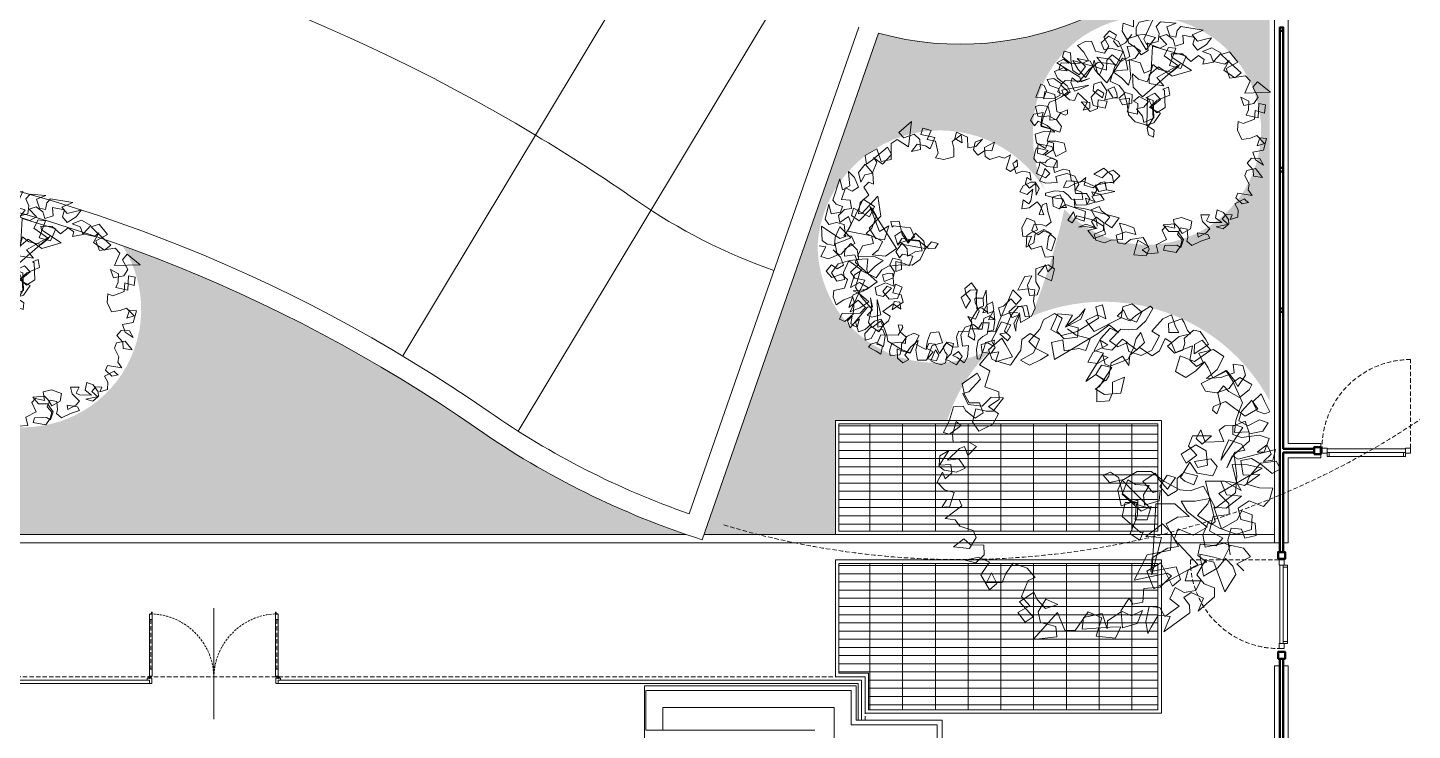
# Model space of a CAD drawing. Header units: millimetres. Extents: x 8265 to 78888, y 1905 to 34251.
# Drawn here: x 37518 to 39532, y 20622 to 21645 of the extents above; entities that cross this region are included whole.
import ezdxf

# ---------------------------------------------------------------- set-up
doc = ezdxf.new("R2010")
doc.units = ezdxf.units.MM
doc.linetypes.add('HIDDEN', pattern=[9.524999999999999, 6.35, -3.175])
for name, color, linetype, lineweight in [('420_MURATURE_001-AM_0', 4, 'Continuous', 0), ('430_TAVOLATI_001-AM_0', 3, 'Continuous', 0), ('437_RIVESTIMENTI_001-AM_0', 13, 'Continuous', 0), ('440_ALTRI_ELEMENTI_001-AM_0', 31, 'Continuous', 50), ('441_SERRAMENTI_001-AM_0', 1, 'Continuous', 0), ('443_GRIGLIE_AERAZIONE_001-AM_0', 6, 'Continuous', 0), ('448_RAMPE_SCALE_ASCENS_001-AM_0', 216, 'Continuous', 0), ('454_PROIEZIONI_001-AM_0', 61, 'HIDDEN', 0), ('475_VERDE_001-AM_0', 96, 'Continuous', 0), ('478_PIANTUMAZIONI_001-AM_0', 92, 'Continuous', 0)]:
    doc.layers.add(name, color=color, linetype=linetype, lineweight=lineweight)
doc.styles.get("Standard").update_dxf_attribs({"font": 'isocp.shx'})

# ---------------------------------------------------------------- blocks, each defined once
blk = doc.blocks.new('LCSHDP12')
at = {"color": 0}
blk.add_lwpolyline([(0.2050722057878352, -0.4468747459223332), (0.1975145578521072, -0.4191817944680752), (0.2428604659014427, -0.421699333624922), (0.237822028494966, -0.3889713008956929), (0.2050722057878352, -0.3587608073233106), (0.1949953391488689, -0.3864537587775684), (0.2101106431943119, -0.3461731026552438), (0.2353028138787212, -0.3209976903578326), (0.2604949845631305, -0.3386204792621482), (0.2554565512436474, -0.3663134307164061), (0.2882063739507781, -0.3763835932663484), (0.3033216779962211, -0.3436555605371194), (0.2730910699053352, -0.313445066964737), (0.283167940631295, -0.2807170342355079), (0.320956196657909, -0.2781994921173835), (0.3486675860455566, -0.313445066964737), (0.3738597567299659, -0.3058924435716414), (0.3990519274143752, -0.2807170342355079), (0.3663021047072444, -0.2605767032130679), (0.3385907153195968, -0.23288375175881), (0.3562252380682781, -0.2177785049726188), (0.4040903607338584, -0.2001557190295809), (0.446917054166949, -0.2177785049726188), (0.446917054166949, -0.24295391727003), (0.4192056647793014, -0.24295391727003), (0.4040903607338584, -0.2026732581864276), (0.3889750607754089, -0.1749803067321697), (0.3587444526845229, -0.1649101441822274), (0.34362914863908, -0.2051908003045521), (0.3864558420721706, -0.2278486704838388), (0.3310330632968753, -0.23288375175881), (0.3008024592929828, -0.2026732581864276), (0.2781295032248183, -0.1875680143615142), (0.2730910699053352, -0.2303662126019633), (0.3083601113157043, -0.2555416219380968), (0.252937332540409, -0.2630942453311924), (0.2227067285365165, -0.24295391727003), (0.2101106431943119, -0.3084099856897659), (0.2630142032663688, -0.3084099856897659), (0.2882063739507781, -0.2933047389035747), (0.3083601113157043, -0.3184801482397082), (0.2856871552475398, -0.3537257260483394), (0.2403412471982043, -0.3436555605371194), (0.2075914244910735, -0.3058924435716414), (0.1874376871261474, -0.2731644108424124), (0.1546878644190166, -0.2958222810216991), (0.1420917790768119, -0.3310678558690526), (0.1975145578521072, -0.3486906418120905), (0.2075914244910735, -0.3637958885982817), (0.1698031684644596, -0.3889713008956929), (0.1496494310995334, -0.3688309728345306), (0.1194188230086475, -0.3411380184189949), (0.09674587102747648, -0.4015590055637596), (0.1446109936930568, -0.4015590055637596), (0.1773608204871811, -0.3889713008956929), (0.1849184684229091, -0.4191817944680752), (0.1798800351034259, -0.4443572038042087), (0.1269764750313689, -0.4720501552584666), (0.1420917790768119, -0.3814186775025973), (0.1244572604151241, -0.3637958885982817), (0.08163056698203348, -0.3889713008956929), (0.08666900030151665, -0.421699333624922), (0.1068227376664428, -0.4468747459223332), (0.09422665232423814, -0.4695326161016199), (0.03124622561321486, -0.4821203207696866), (0.06399604832034567, -0.4569449084722754), (0.04132309225218118, -0.4242168757430464), (0.01613092156777187, -0.4267344178611708), (0.01865013618401671, -0.4544273693154288), (0.00857326954505038, -0.474567697376591), (-0.08463776525685889, -0.4846378628878111), (-0.04684950923024491, -0.4544273693154288), (-0.07456089453089906, -0.4342870382929886), (-0.1098299359412682, -0.4544273693154288), (-0.127464454602956, -0.464497531865371), (-0.1148683692607514, -0.431769499136142), (-0.08463776525685889, -0.3990414634456352), (-0.05944559457244956, -0.4166642523499508), (-0.05944559457244956, -0.4468747459223332), (-0.009061249116637441, -0.4418396616860842), (-0.0216573344588421, -0.4091116289568552), (0.00857326954505038, -0.3889713008956929), (0.02368857359049337, -0.4141467102318264), (0.05643839629762417, -0.4267344178611708), (0.08163056698203348, -0.4091116289568552), (0.04384231095541952, -0.3864537587775684), (0.0665152629365905, -0.3637958885982817), (0.1017843043469596, -0.3663134307164061), (0.1244572604151241, -0.3713485119913773), (0.111861170985926, -0.3411380184189949), (0.1345341270540905, -0.3159626090828614), (0.1723223830807044, -0.3436555605371194), (0.2000337724683521, -0.3335853950258993), (0.1773608204871811, -0.2958222810216991), (0.2075914244910735, -0.2656117874493168), (0.2504181179241642, -0.2832345733923546), (0.2655334178826137, -0.2555416219380968), (0.2554565512436474, -0.2152609658157721), (0.4015711461176136, -0.2152609658157721), (0.3688213234104827, -0.1850504722433897), (0.3310330632968753, -0.162392602064103), (0.3159177633384258, -0.2127434236976476), (0.3159177633384258, -0.2404363751519056), (0.2882063739507781, -0.1926030956364853), (0.2403412471982043, -0.1649101441822274), (0.2050722057878352, -0.2807170342355079), (0.1924761204456306, -0.2832345733923546), (0.1698031684644596, -0.2404363751519056), (0.2126298578105567, -0.2253311283657144), (0.2252259431527614, -0.2152609658157721), (0.1849184684229091, -0.2001557190295809), (0.1496494310995334, -0.1800153909684186), (0.1496494310995334, -0.2152609658157721), (0.1773608204871811, -0.2832345733923546), (0.1294956937346073, -0.2832345733923546), (0.1017843043469596, -0.2454714593881545), (0.07659213366255033, -0.2656117874493168), (0.0992650856437213, -0.3637958885982817), (-0.04684950923024491, -0.361278349441435), (-0.03929185720752341, -0.3058924435716414), (0.00857326954505038, -0.3058924435716414), (0.003534836225567215, -0.3814186775025973), (0.0337654402294597, -0.3763835932663484), (0.04132309225218118, -0.3386204792621482), (-0.02921498648156359, -0.313445066964737), (-0.006542034500392607, -0.2807170342355079), (0.04636152557166435, -0.2781994921173835), (0.07659213366255033, -0.2907871967854502), (0.07659213366255033, -0.24295391727003), (0.07911134827879515, -0.2152609658157721), (0.1168996083924026, -0.2152609658157721), (0.1471302123962951, -0.2303662126019633), (0.1294956937346073, -0.1774978488502942), (0.08163056698203348, -0.1498048973960363), (-0.03173420518480192, -0.323515232475957), (0.04636152557166435, -0.24295391727003), (0.00857326954505038, -0.2177785049726188), (0.06903448163982882, -0.2102258815795232), (0.07911134827879515, -0.2454714593881545), (0.05139996297814101, -0.2882696576286035), (-0.0140996865231141, -0.2656117874493168), (-0.08463776525685889, -0.3109275278078903), (0.00857326954505038, -0.3411380184189949), (0.01613092156777187, -0.3537257260483394), (-0.02921498648156359, -0.3663134307164061), (-0.07204167991465422, -0.3461731026552438), (-0.09471463189582521, -0.3789011353844728), (-0.1224260212834729, -0.3688309728345306), (-0.1224260212834729, -0.3486906418120905), (-0.1627334960133252, -0.3688309728345306), (-0.142579758648399, -0.3965239242887885), (-0.1073107213250234, -0.3990414634456352), (-0.1400605440321542, -0.4242168757430464), (-0.1828872333782513, -0.4141467102318264), (-0.1627334960133252, -0.3713485119913773), (-0.2105986227658989, -0.3738660541095017), (-0.2231947081081036, -0.394006382170664), (-0.2131178414691373, -0.3486906418120905), (-0.2660214015411942, -0.3310678558690526), (-0.2861751389061204, -0.3587608073233106), (-0.2131178414691373, -0.394006382170664), (-0.1854064520814896, -0.4091116289568552), (-0.2156370560853821, -0.4292519570180175), (-0.2609829641347176, -0.3965239242887885), (-0.2206754894048653, -0.3587608073233106), (-0.2458676641762681, -0.323515232475957), (-0.306328872184053, -0.351208183930215), (-0.3315210469554559, -0.3361029371440238), (-0.3239633949327343, -0.2807170342355079), (-0.4247320817573651, -0.313445066964737), (-0.3617516509593483, -0.3411380184189949), (-0.3491555656171437, -0.313445066964737), (-0.3819053883242745, -0.2807170342355079), (-0.3718285216853082, -0.2505065406631256), (-0.3340402615717007, -0.2303662126019633), (-0.3113673095905297, -0.2605767032130679), (-0.3491555656171437, -0.25302408278125), (-0.3567132176398651, -0.2177785049726188), (-0.3541939989366268, -0.1951206377546098), (-0.4045783443924389, -0.1976381769114565), (-0.3919822590502343, -0.2555416219380968), (-0.4196936443508885, -0.2580591640562212), (-0.4247320817573651, -0.2228135892088677), (-0.3844246070275128, -0.2228135892088677), (-0.3919822590502343, -0.1875680143615142), (-0.351674784320382, -0.1573575207891318), (-0.3290018282522175, -0.1598750599459785), (-0.336559480274939, -0.124629485098625), (-0.3642708696625866, -0.09190145236939598), (-0.3970206923697175, -0.1070066991555872), (-0.4196936443508885, -0.124629485098625), (-0.4600011190807408, -0.1019716149193383), (-0.4322897296930931, -0.08434882897630039), (-0.4348089483963314, -0.1195944038236539), (-0.4625203377839791, -0.124629485098625), (-0.4625203377839791, -0.07427866346508036), (-0.4222128630541268, -0.05413833540391804), (-0.4423666004190529, -0.02644538394966013), (-0.4801548564456669, -0.0138576792815934), (-0.4574819044644959, -0.03651554649960242), (-0.4247320817573651, -0.02896292310650683), (-0.4121359964151605, -0.003787513770373365), (-0.4448858191222912, 0.01635281429078896), (-0.4524434670580192, 0.04152822658820016), (-0.4902317271716267, 0.03649314235195128), (-0.4524434670580192, 0.008800190897693367), (-0.4196936443508885, 0.02642297980200899), (-0.4171744297346436, 0.04908084998129576), (-0.4448858191222912, 0.0792913435536781), (-0.4474050337385361, 0.1019492107716871), (-0.4700779898067006, 0.1195719996760028), (-0.4096167777119221, 0.1271246230690983), (-0.4070975590086838, 0.1472649511302607), (-0.4398473817158146, 0.1648877400345763), (-0.4625203377839791, 0.1523000324052318), (-0.4499242524417744, 0.1472649511302607), (-0.4423666004190529, 0.1422298698552895), (-0.4096167777119221, 0.1724403634276719), (-0.4297705150768483, 0.1925806914888342), (-0.4373281670995698, 0.2227911850612165), (-0.4096167777119221, 0.2404139710042544), (-0.4121359964151605, 0.2202736429430921), (-0.3869438216437576, 0.2253087242180632), (-0.3768669550047913, 0.24796659439735), (-0.4070975590086838, 0.2630718411835412), (-0.3919822590502343, 0.2857297113628279), (-0.3617516509593483, 0.2857297113628279), (-0.4096167777119221, 0.2605543020266945), (-0.4020591256892006, 0.2429315131223789), (-0.374347736301553, 0.2202736429430921), (-0.3466363469139053, 0.2177561008249677), (-0.3491555656171437, 0.2504841365154745), (-0.3793861696210362, 0.2630718411835412), (-0.3315210469554559, 0.2756595458516079), (-0.3164057429100128, 0.2731420066947612), (-0.321444176229496, 0.2454490552405033), (-0.2861751389061204, 0.2555192177904456), (-0.3012904388645699, 0.2806946300878568), (-0.3390786989781773, 0.3008349581490191), (-0.3290018282522175, 0.3209752862101815), (-0.3012904388645699, 0.3486682376644394), (-0.2937327868418484, 0.3310454517214015), (-0.336559480274939, 0.3260103674851526), (-0.3491555656171437, 0.3385980751144971), (-0.3164057429100128, 0.3612559452937839), (-0.2861751389061204, 0.3889488967480417), (-0.2609829641347176, 0.376361192079975), (-0.2609829641347176, 0.3612559452937839), (-0.2483868787925129, 0.328527909603277), (-0.2206754894048653, 0.3310454517214015), (-0.2156370560853821, 0.3612559452937839), (-0.2408292267697914, 0.376361192079975), (-0.2408292267697914, 0.4040541435342329), (-0.2307523601308251, 0.4342646371066153), (-0.1778488000587681, 0.4392997183815864), (-0.1778488000587681, 0.4191593903204241), (-0.2257139268113419, 0.4040541435342329), (-0.2433484454730298, 0.4090892248092041), (-0.2458676641762681, 0.3738436499618505), (-0.2131178414691373, 0.3486682376644394), (-0.1778488000587681, 0.3587384031756594), (-0.1476181919678822, 0.3385980751144971), (-0.1929641041042111, 0.3209752862101815), (-0.2105986227658989, 0.3310454517214015), (-0.2332715788340634, 0.3511857797825638), (-0.2609829641347176, 0.3234928283283059), (-0.2584637495184727, 0.2907647926377991), (-0.2131178414691373, 0.2882472534809524), (-0.1828872333782513, 0.3058700394239903), (-0.1980025374236943, 0.3385980751144971), (-0.1602142813970803, 0.3411156142713438), (-0.1501374106711205, 0.3612559452937839), (-0.1778488000587681, 0.3939839780230129), (-0.142579758648399, 0.4267120137135197), (-0.1602142813970803, 0.4569225043246243), (-0.119906806667228, 0.4720277511108155), (-0.09219541727958037, 0.4619575885608732), (-0.1148683692607514, 0.4418172575384331), (-0.06448402789193274, 0.4292295528703664), (-0.06448402789193274, 0.4695102119539687), (-0.06448402789193274, 0.4921680821332555), (-0.1148683692607514, 0.4820979166220355), (-0.119906806667228, 0.4518874230496531), (-0.09975306930230186, 0.4292295528703664), (-0.08211854655362055, 0.4116067669273285), (-0.03425342388804025, 0.4342646371066153), (-0.01661890113935894, 0.4594400464427487), (0.01361170286453354, 0.4619575885608732), (0.02872700690997653, 0.4342646371066153), (-0.006542034500392607, 0.4090892248092041), (-0.04936872384648974, 0.4090892248092041), (-0.03425342388804025, 0.3839138125117929), (0.001015617522328886, 0.3813962733549461), (0.02872700690997653, 0.3813962733549461), (0.00605405084181205, 0.4166418482022997), (-0.001503597093915949, 0.4443347996565576), (0.04384231095541952, 0.4594400464427487), (0.0665152629365905, 0.4770628353470643), (0.104303523050198, 0.4770628353470643), (0.1168996083924026, 0.4544049651677776), (0.08414978568527182, 0.4292295528703664), (0.09170743362099981, 0.399019059297984), (0.1269764750313689, 0.3839138125117929), (0.1420917790768119, 0.4065716826910796), (0.1194188230086475, 0.4292295528703664), (0.1622455164417381, 0.4342646371066153), (0.1874376871261474, 0.4443347996565576), (0.1622455164417381, 0.4241944715953953), (0.111861170985926, 0.4267120137135197), (0.1471302123962951, 0.446852341774682), (0.111861170985926, 0.4720277511108155), (0.07155370034306716, 0.4418172575384331), (0.08918821900475499, 0.4116067669273285), (0.1345341270540905, 0.399019059297984), (0.2075914244910735, 0.4015366014161085), (0.2176682911300399, 0.4342646371066153), (0.237822028494966, 0.4292295528703664), (0.2252259431527614, 0.3889488967480417), (0.2101106431943119, 0.4116067669273285), (0.1723223830807044, 0.4141243060841752), (0.1773608204871811, 0.3738436499618505), (0.2655334178826137, 0.3688085686868794), (0.2856871552475398, 0.3939839780230129), (0.3133985446351875, 0.3889488967480417), (0.3259946299773921, 0.3537033219006883), (0.2982832405897445, 0.3360805329963726), (0.2806487219280567, 0.3587384031756594), (0.283167940631295, 0.3864313546299173), (0.2579757658598922, 0.3788787312368217), (0.283167940631295, 0.3486682376644394), (0.305840892612466, 0.3537033219006883), (0.3562252380682781, 0.3562208610575349), (0.3587444526845229, 0.3461506985075927), (0.3234754112741538, 0.3260103674851526), (0.2882063739507781, 0.3184577470533347), (0.2655334178826137, 0.328527909603277), (0.2478988992209258, 0.3411156142713438), (0.2025529911715904, 0.328527909603277), (0.2151490765137951, 0.3008349581490191), (0.2453796805176875, 0.2983174160308947), (0.237822028494966, 0.3134226628170859), (0.1949953391488689, 0.3008349581490191), (0.1748416017839428, 0.3184577470533347), (0.1798800351034259, 0.3436331563894682), (0.1924761204456306, 0.3209752862101815), (0.1446109936930568, 0.3234928283283059), (0.1168996083924026, 0.3058700394239903), (0.1395725603735736, 0.2882472534809524), (0.1748416017839428, 0.2882472534809524), (0.1647647310579829, 0.3008349581490191), (0.1572070831222549, 0.2756595458516079), (0.1672839497612212, 0.2630718411835412), (0.2227067285365165, 0.2555192177904456), (0.252937332540409, 0.2756595458516079), (0.2730910699053352, 0.295799876874048), (0.2932448072702613, 0.3033525002671436), (0.2882063739507781, 0.2731420066947612), (0.2579757658598922, 0.2655893833016656), (0.2428604659014427, 0.3008349581490191), (0.2353028138787212, 0.2731420066947612), (0.2604949845631305, 0.2454490552405033), (0.2957640259734997, 0.2429315131223789), (0.336071500703352, 0.2681069224585123), (0.3234754112741538, 0.2907647926377991), (0.3688213234104827, 0.3058700394239903), (0.3965327087111369, 0.3033525002671436), (0.3889750607754089, 0.2681069224585123), (0.3889750607754089, 0.24796659439735), (0.3637828860040061, 0.2630718411835412), (0.3763789754332043, 0.2857297113628279), (0.416686446076063, 0.2781770879697323), (0.416686446076063, 0.2655893833016656), (0.4141672314598182, 0.2404139710042544), (0.416686446076063, 0.2278262663361877), (0.3839366233689323, 0.2378964318474077), (0.3411099340228351, 0.2303438084543121), (0.3486675860455566, 0.2026508570000542), (0.3738597567299659, 0.1976157727638053), (0.3889750607754089, 0.2127210195499965), (0.3940134940948921, 0.2253087242180632), (0.4292825355052612, 0.2328613476111588), (0.4443978354637107, 0.2202736429430921), (0.446917054166949, 0.1925806914888342), (0.446917054166949, 0.1749579025845186), (0.3965327087111369, 0.1724403634276719), (0.4116480127565799, 0.1950982336069586), (0.4368401834409892, 0.1950982336069586), (0.4418786208474659, 0.1699228213095474), (0.4443978354637107, 0.1573351166414807), (0.3864558420721706, 0.1523000324052318), (0.3663021047072444, 0.177475444702643), (0.3587444526845229, 0.187545610213863), (0.3234754112741538, 0.1548175745233563), (0.3411099340228351, 0.1246070809509739), (0.3763789754332043, 0.1271246230690983), (0.4066095794370967, 0.1346772464621939), (0.409128798140335, 0.167405279191423), (0.4519554874864322, 0.1548175745233563), (0.4670707915318752, 0.1220895417941272), (0.431801750121506, 0.09943167161484043), (0.3914942753916537, 0.09187904822174484), (0.4292825355052612, 0.07425625931742921), (0.46959000614812, 0.06670363592433363), (0.4796668768740798, 0.0893615061036204), (0.5023398329422443, 0.07173872016058253), (0.4947821809195228, 0.04404576574504687), (0.4595131395091537, 0.02642297980200899), (0.4595131395091537, 0.04656330786317131), (0.4544747061896705, 0.0818088827105248), (0.3713405380267276, 0.0868439669467737), (0.3713405380267276, 0.06166855464936249), (0.3965327087111369, 0.04152822658820016), (0.4343209688247444, 0.03397560319510458), (0.4544747061896705, 0.04404576574504687), (0.4771476581708415, 0.04656330786317131), (0.4973013955357676, 0.01131773301581781), (0.4821860955773182, 0.001247567504597779), (0.446917054166949, -0.003787513770373365), (0.4292825355052612, 0.02642297980200899), (0.4242440980987846, 0.04908084998129576), (0.3990519274143752, 0.03901068447007572), (0.3889750607754089, 0.006282651740846667), (0.3663021047072444, -0.01134013716346895), (0.3612636713877613, 0.003765109622722223), (0.3688213234104827, 0.01131773301581781), (0.4066095794370967, 0.006282651740846667), (0.4343209688247444, -0.05917341667888919), (0.4771476581708415, -0.05917341667888919), (0.4746284435545967, -0.03399800734275572), (0.5073782662617274, -0.02644538394966013), (0.5048590475584891, -0.04910325412894689), (0.5023398329422443, -0.08434882897630039), (0.4872245288968013, -0.08183128685817595), (0.4721092248513584, -0.06420850091513808), (0.4746284435545967, -0.02896292310650683), (0.431801750121506, -0.04155063073585131), (0.4116480127565799, -0.06169095879701363), (0.4267633168020229, -0.08686636813314709), (0.4645515728286368, -0.08938391025127154), (0.4821860955773182, -0.1095242383124339), (0.4569939208059153, -0.1221119459417783), (0.4192056647793014, -0.1095242383124339), (0.4267633168020229, -0.07176112430823366), (0.3889750607754089, -0.06672604007198478), (0.3763789754332043, -0.08686636813314709), (0.3940134940948921, -0.1070066991555872), (0.4418786208474659, -0.1271470272167495), (0.462032358212392, -0.1498048973960363), (0.4292825355052612, -0.1774978488502942), (0.4116480127565799, -0.1674276833390741), (0.446917054166949, -0.162392602064103), (0.446917054166949, -0.1774978488502942), (0.4443978354637107, -0.1926030956364853), (0.4141672314598182, -0.2001557190295809), (0.4393594021442275, -0.2102258815795232), (0.462032358212392, -0.1875680143615142), (0.3537060193650398, -0.1573575207891318), (0.34362914863908, -0.1397347318848162), (0.3133985446351875, -0.162392602064103), (0.3562252380682781, -0.1346996506098451), (0.3839366233689323, -0.1447698131597873), (0.3839366233689323, -0.124629485098625), (0.3587444526845229, -0.09441899152624268), (0.3285138486806304, -0.1170768617055294), (0.3083601113157043, -0.1346996506098451), (0.4116480127565799, -0.08434882897630039), (0.3990519274143752, -0.06924358219010922), (0.3688213234104827, -0.05413833540391804), (0.3486675860455566, -0.05665587752204249), (0.34362914863908, -0.09190145236939598), (0.2957640259734997, -0.06672604007198478), (0.3033216779962211, -0.02896292310650683), (0.2781295032248183, -0.04406816989269801), (0.2856871552475398, -0.06672604007198478), (0.320956196657909, -0.05917341667888919), (0.2730910699053352, -0.03148046522463128), (0.2478988992209258, -0.0516207932857936), (0.2554565512436474, -0.08686636813314709), (0.2176682911300399, -0.09190145236939598), (0.2176682911300399, -0.06169095879701363), (0.268052636585852, -0.05917341667888919), (0.2856871552475398, -0.08938391025127154), (0.268052636585852, -0.1271470272167495), (0.2403412471982043, -0.1195944038236539), (0.2403412471982043, -0.09945407576249157), (0.2856871552475398, -0.1170768617055294), (0.290725588567023, -0.1447698131597873), (0.2655334178826137, -0.162392602064103), (0.230264380559238, -0.1321821084917206), (0.2277451618559997, -0.09441899152624268), (0.1823992538066642, -0.1195944038236539), (0.1874376871261474, -0.1346996506098451), (0.2050722057878352, -0.1573575207891318), (0.2277451618559997, -0.1397347318848162), (0.1975145578521072, -0.1120417804305583), (0.1723223830807044, -0.1170768617055294), (0.1546878644190166, -0.1472873552779118), (0.1244572604151241, -0.1472873552779118), (0.1168996083924026, -0.1120417804305583), (0.1521686457157783, -0.09441899152624268), (0.1698031684644596, -0.1120417804305583), (0.1320149083508521, -0.1296645693348739), (0.1244572604151241, -0.09441899152624268), (0.1244572604151241, -0.07176112430823366), (0.08163056698203348, -0.07427866346508036), (0.09170743362099981, -0.1170768617055294), (0.111861170985926, -0.1221119459417783), (0.09422665232423814, -0.1472873552779118), (0.05139996297814101, -0.1372171927279695), (0.06399604832034567, -0.1095242383124339), (0.09170743362099981, -0.09441899152624268), (0.05895761091386901, -0.07176112430823366), (0.04636152557166435, -0.04910325412894689), (0.01109248824828871, -0.07679620558320481), (0.0337654402294597, -0.1472873552779118), (0.0665152629365905, -0.1498048973960363), (0.03628465893269802, -0.1774978488502942), (0.00605405084181205, -0.1598750599459785), (0.02872700690997653, -0.1271470272167495), (0.03628465893269802, -0.1195944038236539), (0.00605405084181205, -0.1019716149193383), (-0.0216573344588421, -0.1321821084917206), (0.001015617522328886, -0.2001557190295809), (0.00857326954505038, -0.2026732581864276), (-0.01158046781987577, -0.2177785049726188), (-0.02669577186531876, -0.1875680143615142), (0.01865013618401671, -0.1523224365528829), (0.04132309225218118, -0.1145593225486827), (-0.009061249116637441, -0.1044891570374627), (0.00605405084181205, -0.05917341667888919), (0.03124622561321486, -0.04155063073585131), (0.06147682961710733, -0.1548399786710074), (0.02872700690997653, -0.1195944038236539), (0.01361170286453354, -0.07679620558320481), (0.0262077882067382, -0.02896292310650683), (0.01361170286453354, -0.003787513770373365), (-0.009061249116637441, -0.001269971652248922), (-0.004022815797154277, -0.02896292310650683), (0.03628465893269802, -0.04155063073585131), (0.08163056698203348, -0.04155063073585131), (0.1168996083924026, -0.06169095879701363), (0.1345341270540905, -0.1044891570374627), (0.1622455164417381, -0.1498048973960363), (0.1874376871261474, -0.1674276833390741), (0.2277451618559997, -0.1749803067321697), (0.2252259431527614, -0.2479889985450011), (0.2982832405897445, -0.2379188359950589), (0.3259946299773921, -0.1976381769114565), (0.3511868006618014, -0.1397347318848162), (0.409128798140335, -0.1271470272167495), (0.4217248834825397, -0.1044891570374627), (0.3839366233689323, -0.08434882897630039), (0.4040903607338584, -0.05665587752204249), (0.4267633168020229, -0.03651554649960242), (0.446917054166949, -0.02141030267468898), (0.4544747061896705, 0.04656330786317131), (0.4519554874864322, 0.08432642482864926), (0.409128798140335, 0.08432642482864926), (0.4116480127565799, 0.1170544575578783), (0.4116480127565799, 0.1371947885803184), (0.3839366233689323, 0.1371947885803184), (0.3763789754332043, 0.1623701979164518), (0.4040903607338584, 0.1950982336069586), (0.3511868006618014, 0.2026508570000542), (0.3562252380682781, 0.2353788897292833), (0.3461483673423183, 0.2530016786335989), (0.3133985446351875, 0.2303438084543121), (0.2882063739507781, 0.2278262663361877), (0.268052636585852, 0.2681069224585123), (0.2327835951754829, 0.2630718411835412), (0.2151490765137951, 0.2378964318474077), (0.2126298578105567, 0.2706244645766367), (0.1748416017839428, 0.2706244645766367), (0.1496494310995334, 0.2404139710042544), (0.1345341270540905, 0.2328613476111588), (0.1194188230086475, 0.2630718411835412), (0.1471302123962951, 0.2781770879697323), (0.1698031684644596, 0.2580367599085701), (0.1093419563696811, 0.2278262663361877), (0.09674587102747648, 0.2278262663361877), (0.111861170985926, 0.2001333148819298), (0.1546878644190166, 0.1799929868207674), (0.1874376871261474, 0.2152385616681209), (0.1496494310995334, 0.2202736429430921), (0.1345341270540905, 0.1925806914888342), (0.1143803896891643, 0.177475444702643), (0.08163056698203348, 0.1925806914888342), (0.1017843043469596, 0.2278262663361877), (0.1320149083508521, 0.2353788897292833), (0.1194188230086475, 0.2630718411835412), (0.08414978568527182, 0.2605543020266945), (0.1168996083924026, 0.2781770879697323), (0.1698031684644596, 0.3058700394239903), (0.1496494310995334, 0.3260103674851526), (0.1823992538066642, 0.3461506985075927), (0.2227067285365165, 0.3587384031756594), (0.237822028494966, 0.3360805329963726), (0.2252259431527614, 0.3688085686868794), (0.1823992538066642, 0.3637734844506305), (0.03628465893269802, 0.3612559452937839), (0.05391917759438584, 0.4090892248092041), (0.08666900030151665, 0.399019059297984), (0.074072914959312, 0.3688085686868794), (0.1143803896891643, 0.3537033219006883), (0.1294956937346073, 0.3385980751144971), (0.1572070831222549, 0.3612559452937839), (0.1269764750313689, 0.3914664359048884), (0.1143803896891643, 0.4191593903204241)], dxfattribs=at)
at = {"color": 0, "flags": 1}
for tag, p in [('ITEM', (0.08903579296781051, 0.01158904388116774)), ('SIZE', (0.08372168932357323, -0.03637680957981895))]:
    blk.add_attdef(tag, p, '', height=0.02, dxfattribs=at)

msp = doc.modelspace()

# ---------------------------------------------------------------- hatches: boundary and pattern name
at = {"layer": '443_GRIGLIE_AERAZIONE_001-AM_0'}
h = msp.add_hatch(dxfattribs=at)
h.set_pattern_fill('GRATE', color=253, scale=15, style=0)
h.set_pattern_definition([(0, (35456.602537194, 18314.83614514707), (0, 11.90625), []), (90, (35456.602537194, 18314.83614514707), (-47.625, 2.916093880039536e-15), [])])
h.paths.add_polyline_path([(38697.76543282263, 21068.03727661588), (39161.661892362, 21068.03727661588), (39161.661892362, 20912.03727661588), (38697.76543282263, 20912.03727661588)])
h = msp.add_hatch(dxfattribs=at)
h.set_pattern_fill('GRATE', color=253, scale=15, style=0)
h.set_pattern_definition([(0, (35456.60253277129, 18313.83345244208), (0, 11.90625), []), (90, (35456.60253277129, 18313.83345244208), (-47.625, 2.916093880039536e-15), [])])
h.paths.add_polyline_path([(38740.66188966679, 20705.03377467962), (38740.66188966679, 20652.03386058029), (39161.66188793928, 20652.03386058029), (39161.66188793928, 20865.03409037005), (38697.76542839992, 20865.03409037005), (38697.76542839992, 20705.03385161297)])
at = {"layer": '475_VERDE_001-AM_0'}
h = msp.add_hatch(dxfattribs=at)
h.set_pattern_fill('AR-SAND', color=256, angle=90, style=0)
h.set_pattern_definition([(127.5, (52719.56720419485, 18313.83345244208), (-48.94132373293424, -1.600031295984043), [0, -38.608, 0, -43.18, 0, -41.275]), (97.49999999999989, (52719.56720419485, 18313.83345244208), (-71.68251005683543, 44.95232831380027), [0, -20.828, 0, -34.79799999999999, 0, -13.335]), (57.49999999999999, (52719.56720419485, 18282.59145244207), (-0.1437184678545643, 79.0992370241458), [0, -12.69999999999996, 0, -45.71999999999983, 0, -59.68999999999983]), (47.5, (52719.56720419485, 18282.59145244207), (-22.29293232572162, 76.35564524722972), [0, -6.35, 0, -29.972, 0, -34.29])])
edge = h.paths.add_edge_path()
edge.add_line((39330.90260549986, 23295.29488761206), (38430.44446884418, 23295.29901558348))
edge.add_line((38430.44446884418, 23295.29901558348), (36898.14770065908, 23495.63151882642))
edge.add_line((36898.14770065908, 23495.63151882642), (36762.25237494715, 22338.65737303999))
edge.add_line((36762.25237494715, 22338.65737303999), (36762.5541171458, 22332.65703145054))
edge.add_line((36762.5541171458, 22332.65703145054), (36760.22081186507, 22312.79193403164))
edge.add_line((36760.22081186507, 22312.79193403164), (37125.85148984493, 22265.06248128063))
edge.add_line((37125.85148984493, 22265.06248128063), (37125.85148984493, 22504.37270368978))
edge.add_line((37125.85148984493, 22504.37270368979), (37649.35148465654, 22504.37270368979))
edge.add_line((37649.35148465654, 22504.37270368979), (37649.35148465654, 22254.37270368979))
edge.add_line((37649.35148465654, 22254.37270368979), (37207.74035306703, 22254.37270368979))
edge.add_line((37207.74035306703, 22254.37270368979), (37296.67827435547, 22242.76274160848))
edge.add_arc((36904.46951622844, 19238.25408127005), 3030.000000000022, 58.04462427899517, 82.56266073990349, ccw=False)
edge.add_arc((38874.3514918498, 22070.57909830513), 450.0000000001144, 86.60103548247969, 215.527089991436, ccw=False)
edge.add_arc((39147.50206741855, 22554.27931229458), 248.8725635251313, 42.53072332366179, 187.9663941578856, ccw=False)
edge.add_line((39330.89998353913, 22722.5135455475), (39330.90260549986, 23295.29488761206))
edge = h.paths.add_edge_path(flags=16)
edge.add_arc((39007.28722579133, 22940.83155080867), 137.9026082474811, 0, 360)
edge = h.paths.add_edge_path(flags=16)
edge.add_arc((38604.18879551604, 23078.28744892932), 171.5143721362401, 0, 360)
edge = h.paths.add_edge_path(flags=16)
edge.add_arc((38899.08322783624, 22047.61277494792), 1250.519716264211, 110.4016428839796, 163.2889972178715)
edge.add_line((37701.37634313136, 22407.19277869683), (37499.60355899281, 22869.64307673357))
edge.add_arc((39034.59074098949, 21934.22444891385), 1797.552129471146, 142.1318489892074, 148.6419399677553, ccw=False)
edge.add_arc((37603.28110483017, 23175.00058683245), 137.9026082474788, 3.049852320883076, 275.10731076308576, ccw=False)
edge.add_arc((39034.59074098954, 21934.2244489139), 1797.552129471142, 130.5895956356289, 136.02531409476, ccw=False)
edge.add_line((37865.03802022564, 23299.26660632883), (38463.15340211451, 23219.68988325255))
edge = h.paths.add_edge_path(flags=16)
edge.add_arc((38291.59332276633, 22920.04476780711), 171.5143721362438, 0, 360)
edge = h.paths.add_edge_path(flags=16)
edge.add_arc((38244.64222622767, 22414.05671700393), 248.8725635251321, 0, 360)
edge = h.paths.add_edge_path(flags=16)
edge.add_arc((37107.45106158341, 22765.40458546027), 248.8725635251321, 0, 360)
edge = h.paths.add_edge_path(flags=16)
edge.add_arc((37124.93744883243, 23228.14357810605), 171.5143721362401, 0, 360)
h.paths.add_polyline_path([(37095.85148986858, 22504.37270372105), (37095.85148986858, 22334.37270372349), (36853.85148986858, 22334.37270372349), (36853.85148986858, 22504.3727037221)], flags=16)
edge = h.paths.add_edge_path()
edge.add_line((38755.12358957826, 21636.6612405025), (38501.23341689626, 20907.03812143167))
edge.add_line((38501.23341689626, 20907.03812143167), (38692.76543282263, 20907.03727661588))
edge.add_line((38692.76543282263, 20907.03727661588), (38692.76543282263, 21073.03727661588))
edge.add_line((38692.76543282263, 21073.03727661588), (38855.27497067794, 21073.03727661588))
edge.add_arc((39092.52895763645, 20997.88344405987), 248.8725635251237, 133.5220172336428, 162.4236046599134, ccw=False)
edge.add_arc((38838.21441666123, 21328.47452611667), 171.514372136244, 179.9999999999994, 298.9163099370498, ccw=False)
edge.add_arc((38844.46078574283, 21317.04182223265), 178.1280096908395, 30.51310138003481, 176.3200832374819, ccw=False)
edge.add_arc((39151.65103129594, 21483.5367987939), 171.5143721362461, 180.0000000000041, 206.3223630578534, ccw=False)
edge.add_arc((39145.72118777964, 21494.75991942244), 165.9644376212314, -136.42156764712342, 183.877508716141, ccw=False)
edge.add_arc((38038.03261972765, 21599.19799093251), 1011.418763773191, 338.265747224651, 347.50382639124336, ccw=False)
edge.add_arc((39082.86768862974, 20971.8917043686), 273.8378753474828, 28.189265778121182, 112.6186018674002, ccw=False)
edge.add_line((39324.22619244295, 21101.24878616881), (39324.33497384559, 22066.72346203392))
edge.add_arc((38874.3514918498, 22070.57909830514), 450.0000000001179, 254.6359650711585, 359.5090791362316, ccw=False)
edge = h.paths.add_edge_path(flags=17)
edge.add_arc((39147.50206741855, 22554.27931229458), 248.8725635251344, 293.12586172322284, 317.46875212264473, ccw=False)
edge.add_arc((38874.3514918498, 22070.57909830514), 450.0000000001141, -0.0002622768460014413, 34.49122039862931, ccw=False)
edge.add_line((39324.35149184521, 22070.57703838761), (39330.89844331524, 22386.04340000611))
edge = h.paths.add_edge_path()
edge.add_arc((36904.46951622846, 19238.25408127008), 2219.999999999984, 55.18138782185746, 70.21721676302788)
edge.add_arc((37511.48094991357, 21234.61971380724), 171.5143721362449, -246.5074137860314, 32.68276035530158, ccw=False)
edge.add_arc((36904.46951622847, 19238.2540812701), 2219.999999999974, 75.95812980624434, 82.56266073990358)
edge.add_line((37191.83038851956, 21439.57725815167), (36107.66188794353, 21581.10468550993))
edge.add_line((36107.66188794353, 21581.10468550993), (36107.66188794353, 20907.04867907654))
edge.add_line((36107.66188794353, 20907.04867907654), (37167.25050382062, 20907.04400540784))
edge.add_arc((37195.99242036398, 21076.13298222983), 171.5143721362465, 143.0621804677853, 260.3530116842416, ccw=False)
edge.add_line((37058.9030131525, 21179.2041919816), (37058.9030131525, 21182.36409936606))
edge.add_line((37058.9030131525, 21182.36409936606), (36138.9030131525, 21182.36409936606))
edge.add_line((36138.9030131525, 21182.36409936606), (36138.9030131525, 21402.36409936606))
edge.add_line((36138.9030131525, 21402.36409936606), (37058.9030131525, 21402.36409936606))
edge.add_line((37058.9030131525, 21402.36409936606), (37058.9030131525, 21179.2041919816))
edge.add_arc((37195.99242036398, 21076.13298222983), 171.514372136248, -80.35351712849649, 143.0621804677859, ccw=False)
edge.add_line((37224.73284525968, 20907.04375186282), (38475.51235241286, 20907.038234883))
edge.add_arc((38874.35149184945, 22070.57909830526), 1229.999999999984, 235.181387821874, 251.0792841794065, ccw=False)

# ---------------------------------------------------------------- linework, layer by layer
at = {"layer": '420_MURATURE_001-AM_0'}
for p, q in [((38479.97678913669, 20937.23511086317), (38726.45970944635, 21645.57145651901)), ((38498.57127532865, 20899.3877267218), (38755.12358957824, 21636.66124050244)), ((38416.66188550538, 20622.03450404779), (38662.66188939135, 20622.0345040475))]:
    msp.add_line(p, q, dxfattribs=at)
for centre, radius, start, end in [((38874.3514918498, 22070.57909830514, 3.098030502879549), 450.0000000001148, 254.6359650712148, 215.5270899917551), ((36904.46951622844, 19238.25408127008, 3.098030502879549), 2250, 55.18138782170054, 82.56282944910743), ((36904.46951622844, 19238.25408127008, 3.098030502879549), 2220, 55.18138782170054, 82.56282944910743), ((38874.3514918498, 22070.57909830514, 3.098030502879549), 1199.999999999982, 235.1813878217006, 250.8134113425905), ((38874.3514918498, 22070.57909830514, 3.098030502879549), 1229.999999999982, 235.1813878217006, 252.2110079702867)]:
    msp.add_arc(centre, radius, start, end, dxfattribs=at)
at = {"layer": '430_TAVOLATI_001-AM_0', "linetype": 'Continuous'}
for p, q in [((39350.89234706805, 21039.57723657747), (39350.90269718569, 23315.29479592585)), ((39330.8916180298, 20895.02330057997), (39330.90260549986, 23295.29488761206)), ((39350.89234706805, 21039.57723657747), (39398.61097568075, 21039.57695605649)), ((39398.61097568075, 21039.57696680455), (39398.61097568075, 21034.04963367801)), ((39398.61097568075, 21018.52230055148), (39398.61097568075, 21024.04963367801)), ((39350.89168962655, 20895.02321241044), (39350.89225131005, 21018.52258107303)), ((39350.89225131005, 21018.52258107303), (39398.61097568075, 21018.52230055148)), ((38475.51235241286, 20907.038234883), (36107.66188794353, 20907.04867907654)), ((39330.89167301203, 20907.03446194745), (38501.23341689627, 20907.03812143167)), ((39338.919216927, 20895.02326519062), (36095.66188794353, 20895.03756296168)), ((39350.89168962655, 20895.02321241044), (39343.91918171138, 20895.02324314847)), ((39338.919216927, 20715.91652626399), (39330.8916180298, 20715.91649087464)), ((39330.8916180298, 20715.91649087464), (39330.89234532979, 20557.03391892656)), ((39350.89168962655, 20715.91657904415), (39343.91918171138, 20715.91654830613)), ((39350.89168962655, 20715.91657904415), (39350.89241223568, 20557.0339145469))]:
    msp.add_line(p, q, dxfattribs=at)
at = {"layer": '430_TAVOLATI_001-AM_0'}
for p, q in [((38416.66188936305, 20622.03450404894), (38416.66188936292, 20680.03472323786)), ((38416.66188936292, 20680.03472323786), (38715.65977001679, 20680.03472323792)), ((38715.65977001679, 20630.03378364648), (38715.65977001679, 20680.03472323792)), ((38441.66188936291, 20622.03450404888), (38441.66188936291, 20655.03472323792)), ((38441.66188936291, 20655.03472323792), (38690.65977001679, 20655.03472323792)), ((38690.65977001678, 20605.03378364654), (38690.65977001679, 20655.03472323792)), ((38715.65977001679, 20630.03378364648), (38840.6618912202, 20630.03378364654)), ((38840.6618912202, 20630.03378364654), (38840.66189048831, 20550.03558653086))]:
    msp.add_line(p, q, dxfattribs=at)
at = {"layer": '437_RIVESTIMENTI_001-AM_0'}
for p, q in [((38722.66026355823, 20687.03521677934), (38415.16188936292, 20687.0352167794)), ((38415.16188936292, 20687.0352167794), (38415.16188550547, 20578.03450405091)), ((38722.66026355823, 20687.03521677934), (38722.66026355824, 20637.0342771879)), ((38847.6623847616, 20637.0342771879), (38722.66026355824, 20637.0342771879)), ((38847.66238476158, 20557.03607997633), (38847.6623847616, 20637.0342771879))]:
    msp.add_line(p, q, dxfattribs=at)
at = {"layer": '440_ALTRI_ELEMENTI_001-AM_0'}
for p, q in [((39338.92191926641, 21640.04989572708), (39338.92100674807, 21440.54989572708)), ((39343.92191926641, 21640.04989572708), (39343.92100674807, 21440.54989572708)), ((39338.92100674807, 21435.54989572708), (39338.92009422972, 21236.04989572708)), ((39343.92100674807, 21435.54989572708), (39343.92009422972, 21236.04989572708)), ((39338.92009422972, 21231.04989572708), (39338.91918171138, 20881.53489572745)), ((39343.92009422972, 21231.04989572708), (39343.91918171138, 21031.54989572708)), ((39343.91918171138, 21031.54994981775), (39388.61097568075, 21031.54968709045)), ((39343.91918171138, 21026.54994981775), (39388.61097568075, 21026.54968709045)), ((39343.91918171138, 21026.54989572708), (39343.91918171138, 20881.53489572745)), ((39338.91891363028, 20726.20489572717), (39338.91888023902, 20562.03391760329)), ((39343.91891363028, 20726.20489572717), (39343.91888023902, 20562.03391662143))]:
    msp.add_line(p, q, dxfattribs=at)
for points in [[(39338.92191926641, 21640.04989572708), (39343.92191926641, 21640.04989572708), (39343.92191926641, 21645.04989572708), (39338.92191926641, 21645.04989572708)], [(39338.92100674807, 21435.54989572708), (39343.92100674807, 21435.54989572708), (39343.92100674807, 21440.54989572708), (39338.92100674807, 21440.54989572708)], [(39338.92009422972, 21231.04989572708), (39343.92009422972, 21231.04989572708), (39343.92009422972, 21236.04989572708), (39338.92009422972, 21236.04989572708)], [(39388.61097568075, 21024.04963367801), (39398.61097568075, 21024.04963367801), (39398.61097568075, 21034.04963367801), (39388.61097568075, 21034.04963367801)], [(39336.41891428071, 20871.53489572745), (39346.41891428071, 20871.53489572745), (39346.41891428071, 20881.53489572745), (39336.41891428071, 20881.53489572745)], [(39336.41891428071, 20726.20489572717), (39346.41891428071, 20726.20489572717), (39346.41891428071, 20736.20489572717), (39336.41891428071, 20736.20489572717)]]:
    msp.add_lwpolyline(points, close=True, dxfattribs=at)
at = {"layer": '441_SERRAMENTI_001-AM_0', "linetype": 'HIDDEN'}
for p, q in [((39529.14097568101, 21032.74963367801), (39529.14097568105, 21161.67963367834)), ((39337.71891428073, 20869.93489572744), (39208.7889142804, 20869.93489572749)), ((37696.98580999827, 20783.21495962055), (37696.98547846873, 20710.89651565145)), ((37880.3844058598, 20783.17492633098), (37880.38407433025, 20710.85648236187))]:
    msp.add_line(p, q, dxfattribs=at)
at = {"layer": '441_SERRAMENTI_001-AM_0'}
for p, q in [((39407.6108704931, 21031.54963532637), (39521.74097568102, 21031.54966352494)), ((39407.61097568072, 21026.54963432848), (39521.74097568102, 21026.54966352492)), ((39410.66470702399, 21020.44239607397), (39410.66471818057, 21026.54985876052)), ((39518.68723318117, 21020.44220641666), (39518.68724433774, 21026.54966910321)), ((39338.9189126324, 20748.40479053953), (39338.91888443383, 20862.53489572745)), ((39343.91891363028, 20748.40489572715), (39343.91888443384, 20862.53489572745)), ((39350.0263415421, 20859.4811532276), (39343.91887885555, 20859.48116438417)), ((37695.16604671183, 20791.03552311798), (37695.1656341247, 20701.03552308489)), ((37698.84605488992, 20783.21495109263), (37695.16601086006, 20783.21496796306)), ((37698.15230446267, 20791.03550942807), (37695.16604671183, 20791.03552311798)), ((37698.15231821558, 20794.03550942917), (37698.15230446267, 20791.03550942807)), ((37698.84610449462, 20794.03550624864), (37698.15231821558, 20794.03550942917)), ((37698.84567815456, 20701.03550621446), (37698.84610449462, 20794.03550624864)), ((37788.6660876453, 20799.94923100188), (37788.66534697976, 20638.38360482056)), ((37878.52378423281, 20700.99548998073), (37878.52421057283, 20793.99549001492)), ((37878.52416096816, 20783.1749348589), (37882.20420499802, 20783.17491798847)), ((37878.52421057283, 20793.99549001492), (37879.21799685187, 20793.99548683439)), ((37879.21799685187, 20793.99548683439), (37879.21798309896, 20790.99548683329)), ((37879.21798309896, 20790.99548683329), (37882.2042408498, 20790.99547314339)), ((37882.2042408498, 20790.99547314339), (37882.20382826267, 20700.9954731103)), ((39350.02615188479, 20751.45862707042), (39343.91868919825, 20751.458638227)), ((37695.16562730532, 20699.54798133395), (37695.16563870911, 20702.03555476771)), ((37695.1656341247, 20701.03552308489), (37698.15189187552, 20701.03550939498)), ((37698.87063986176, 20710.8965070093), (37695.19059583189, 20710.89652387973)), ((37698.15189187552, 20701.03550939498), (37698.84567815456, 20701.03550621446)), ((37878.49891293722, 20710.85649100402), (37882.17895696708, 20710.85647413359)), ((37882.20382826267, 20700.9954731103), (37878.52378423281, 20700.99548998072)), ((37882.16562737408, 20699.54712406957), (37882.16563877786, 20702.03469750333)), ((37882.16564788332, 20704.02092357135), (37882.16565106385, 20704.71470985038)), ((37691.66560661757, 20695.03553925787), (37691.66562037048, 20698.03553912667)), ((37691.66560661757, 20695.03553925786), (37695.16560661886, 20695.0355232128)), ((37691.66562037048, 20698.03553912667), (37698.66562037306, 20698.03550703657)), ((37695.16562730534, 20699.54798133395), (37692.67805387339, 20699.54799273774)), ((37695.16556077584, 20690.03760543867), (37695.16560661886, 20695.03552321281)), ((37698.66556077714, 20690.03758939362), (37695.16556077584, 20690.03760543867)), ((37695.16562730534, 20699.54798133395), (37695.16561590155, 20697.06040790019)), ((37695.16562730532, 20699.54798133395), (37697.6532007373, 20699.54796993016)), ((37698.66562037306, 20698.03550703657), (37698.66556077714, 20690.03758939362)), ((37878.66562043923, 20698.0346818623), (37878.66556084331, 20690.03760543867)), ((37878.66556084331, 20690.03760543867), (37882.16556084459, 20690.03758939362)), ((37885.6656204418, 20698.03464977218), (37878.66562043923, 20698.0346818623)), ((37882.16562737408, 20699.54712406957), (37879.67805394212, 20699.54713547335)), ((37882.16556084459, 20690.03758939362), (37882.16560668761, 20695.03466594844)), ((37882.16560668761, 20695.03466594844), (37885.6656066889, 20695.03464990338)), ((37882.16562737408, 20699.54712406957), (37882.16561597029, 20697.05955063581)), ((37882.16562737408, 20699.54712406957), (37884.65320080603, 20699.54711266579)), ((37885.6656066889, 20695.03464990338), (37885.6656204418, 20698.03464977218))]:
    msp.add_line(p, q, dxfattribs=at)
at = {"layer": '441_SERRAMENTI_001-AM_0', "linetype": 'Continuous'}
for p, q in [((36820.66190953149, 20695.03378364631), (37695.16558369735, 20695.03554631248)), ((36825.66192515323, 20690.03759741615), (37695.16558369735, 20690.03759741615)), ((37882.1655837661, 20695.03592323322), (38730.66169801208, 20695.03763347807)), ((37882.1655837661, 20690.03759741615), (38725.66168417976, 20690.03759741615)), ((38725.66185418201, 20690.03759741615), (38725.66223627863, 20637.03427718802)), ((38730.66186980374, 20695.03378364631), (38730.66225351516, 20637.03427718802))]:
    msp.add_line(p, q, dxfattribs=at)
at = {"layer": '441_SERRAMENTI_001-AM_0'}
for points in [[(39400.21097568073, 21032.74963367801), (39400.21097568073, 21025.34963367802), (39407.61097568072, 21025.34963367802), (39407.61097568072, 21032.74963367801)], [(39521.74097568102, 21026.54966352492), (39407.61097568072, 21026.54963432848), (39407.61097568072, 21020.44240165226), (39521.74097568102, 21020.4424308487)], [(39521.74097568102, 21032.74963367804), (39521.74097568102, 21025.34963367804), (39529.14097568101, 21025.34963367804), (39529.14097568101, 21032.74963367804)], [(39337.71891428073, 20862.53489572745), (39345.11891428072, 20862.53489572745), (39345.11891428072, 20869.93489572744), (39337.71891428073, 20869.93489572744)], [(39343.91888443384, 20862.53489572745), (39343.91891363028, 20748.40489572715), (39350.0261463065, 20748.40489572715), (39350.02611711006, 20862.53489572745)], [(39337.71891428075, 20741.00489572716), (39345.11891428075, 20741.00489572716), (39345.11891428075, 20748.40489572715), (39337.71891428075, 20748.40489572715)]]:
    msp.add_lwpolyline(points, close=True, dxfattribs=at)
at = {"layer": '441_SERRAMENTI_001-AM_0', "linetype": 'HIDDEN'}
for centre, start, end in [((39529.14097568105, 21032.74963367801, -82.87589398505766), 90, 180), ((39337.71891428073, 20869.93489572749, 89.12632754090968), 180, 270)]:
    msp.add_arc(centre, 128.9300000003277, start, end, dxfattribs=at)
at = {"layer": '441_SERRAMENTI_001-AM_0', "linetype": 'HIDDEN', "ltscale": 0.5}
for centre, major_axis, ratio, start_param, end_param in [((37695.16562037176, 20698.03552308162, 3.125216777927153), (-66.1144840900099, 66.11448409000992), 0.9999999999999019, 3.926986232685795, 5.49778255948059), ((37882.16562044052, 20698.03466581724, 3.125216777927153), (66.11448409000646, 66.11448409000644), 0.9999999999999575, 0.7853935790959703, 2.356189905890829)]:
    msp.add_ellipse(centre, major_axis=major_axis, ratio=ratio, start_param=start_param, end_param=end_param, dxfattribs=at)
at = {"layer": '441_SERRAMENTI_001-AM_0'}
for centre, major_axis, ratio in [((37695.16562724821, 20699.53552308326, 3.125216777927153), (1.060660172569673, 1.060660172569673), 0.9999999999952837), ((37882.16562731696, 20699.53466581889, 3.125216777927153), (1.060660172568536, 1.060660172568536), 0.9999999999942122)]:
    msp.add_ellipse(centre, major_axis=major_axis, ratio=ratio, start_param=4.712384396083162, end_param=10.99556970326275, dxfattribs=at)
at = {"layer": '443_GRIGLIE_AERAZIONE_001-AM_0'}
for points in [[(38692.76543282263, 20907.03727661588), (38692.76543282263, 21073.03727661588), (39166.661892362, 21073.03727661588), (39166.661892362, 20907.03727661588)], [(38697.76543282263, 20912.03727661588), (38697.76543282263, 21068.03727661588), (39161.661892362, 21068.03727661588), (39161.661892362, 20912.03727661588)]]:
    msp.add_lwpolyline(points, close=True, dxfattribs=at)
for points in [[(38692.76542839992, 20700.03386058029), (38692.76542839992, 20870.03409037005), (39166.66188793928, 20870.03409037005), (39166.66188793928, 20647.03386058029), (38735.66188793929, 20647.03386058029)], [(38697.76542489218, 20705.03385161298), (38697.76542839992, 20865.03409037005), (39161.66188793928, 20865.03409037005), (39161.66188793928, 20652.03386058029), (38740.66188966679, 20652.03386058029)], [(38692.76542839992, 20700.03386058029), (38735.66188966679, 20700.03378364695), (38735.66188966679, 20647.03386058029)], [(38697.76542489218, 20705.03385161298), (38740.66188966679, 20705.03377467962), (38740.66188966679, 20652.03386058029)]]:
    msp.add_lwpolyline(points, dxfattribs=at)
at = {"layer": '448_RAMPE_SCALE_ASCENS_001-AM_0', "ltscale": 0.2}
for p, q in [((38063.33037477013, 21166.86536882637), (38449.61732934775, 21809.73579801345)), ((38231.00863460299, 21057.60823592101), (38617.61067471967, 21701.00303998869))]:
    msp.add_line(p, q, dxfattribs=at)
for points in [[(38256.47385343885, 21488.30058571644, 0.1031785873232886), (37244.25433151609, 21841.16999985668), (36122.96930164372, 21987.54262140318, 0.01166129370405689), (35815.73714897324, 22020.38230847346)], [(38603.21888373606, 21291.40510694165, -0.06831354040275397), (38403.29275854899, 21393.28398553585, 0.01666011443800105), (38256.47385343885, 21488.30058571644, 0.01666011443800105)]]:
    msp.add_lwpolyline(points, format="xyb", dxfattribs=at)
at = {"layer": '454_PROIEZIONI_001-AM_0'}
for p, q in [((36815.66188966843, 20700.03378364672), (38735.66188966679, 20700.03378364695)), ((38735.66188966679, 20700.03378364695), (38735.66188966679, 20637.0342771879))]:
    msp.add_line(p, q, dxfattribs=at)
at = {"layer": '454_PROIEZIONI_001-AM_0', "linetype": 'HIDDEN'}
msp.add_arc((38873.98774268582, 22070.03868260264, 3.098030502879549), 1199.432447109469, 253.3514514150682, 175.3291197188527, dxfattribs=at)

# ---------------------------------------------------------------- block references
at = {"layer": '478_PIANTUMAZIONI_001-AM_0'}
for p, xscale, yscale, rotation in [((39152.10046956577, 21485.92698295601), 350.0000000000076, 350.0000000000076, 164.0636430472033), ((38840.91972007151, 21327.35262024589), 350.0000000000231, 350.0000000000231, 245.4062266445286), ((37508.30935630484, 21235.06308641139), 350.0000000000076, 350.0000000000076, 164.0636430472033), ((39085.68942456273, 20996.11519176123), 500.0000000000095, 500.0000000000095, 30.04496525967879)]:
    msp.add_blockref('LCSHDP12', p, dxfattribs=dict(at, xscale=xscale, yscale=yscale, rotation=rotation))

doc.saveas('drawing.dxf')
